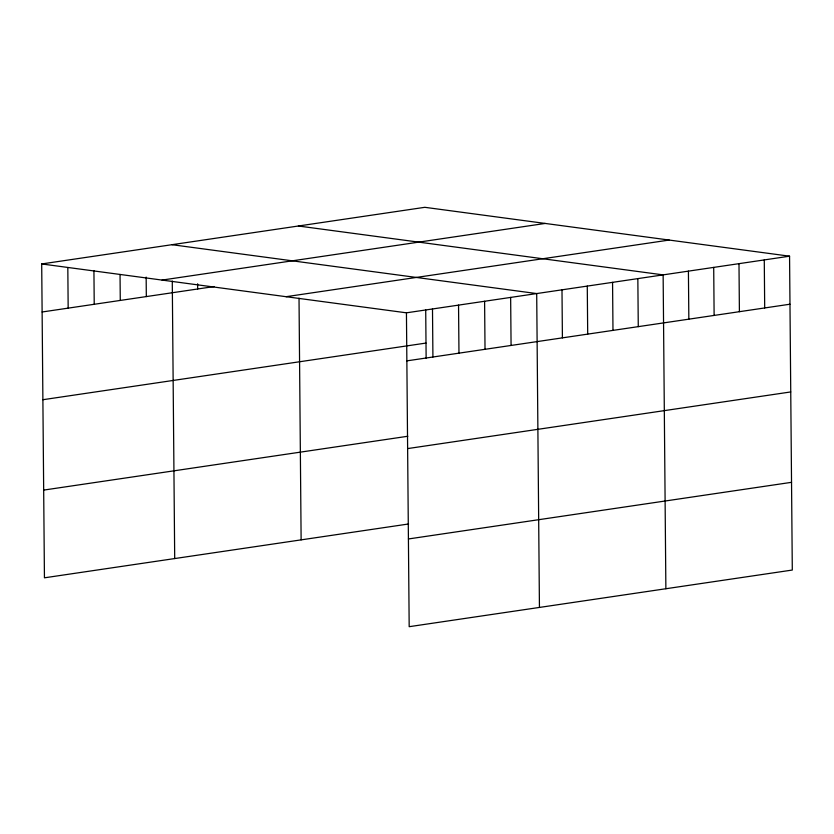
<?xml version="1.0" encoding="UTF-8"?>
<svg xmlns="http://www.w3.org/2000/svg" width="834" height="834" viewBox="0 0 834 834"><rect width="100%" height="100%" fill="white"/><g stroke="black" fill="none" stroke-linecap="round" stroke-linejoin="round"><path stroke-width="1.25" d="M41.7 263.951L424.819 207.312L789.558 256.184L792.3 570.049L409.181 626.688L406.439 312.823L41.7 263.951L44.442 577.816L408.587 523.981M162.067 280.078L545.186 223.439M42.117 311.989L214.098 286.562M286.083 296.696L669.191 240.056M406.439 312.823L789.558 256.184M42.888 399.715L426.007 343.066M406.867 360.861L789.975 304.212M43.67 490.09L407.826 436.255M407.628 448.588L790.747 391.938M408.42 538.962L791.539 482.323M298.384 226.004L663.134 274.876L665.876 588.741M171.96 244.696L536.7 293.568L539.442 607.433M764.278 259.916L764.695 307.954M738.987 263.659L739.404 311.687M713.706 267.401L714.123 315.429M688.415 271.133L688.842 319.172M637.843 278.608L638.271 326.647M612.563 282.351L612.98 330.379M587.272 286.093L587.699 334.121M561.991 289.825L562.408 337.864M510.648 297.415L511.075 345.453M484.596 301.272L485.023 349.3M458.544 305.119L458.971 353.157M432.492 308.976L432.919 357.004M425.715 310.008L426.132 358.13M299.02 298.186L301.126 539.869M197.616 283.8L197.668 288.991M172.273 281.048L174.702 558.561M146.158 277.107L146.325 296.581M120.044 274.469L120.273 300.428M93.929 270.529L94.221 304.285M67.825 267.891L68.169 308.132"/></g></svg>
